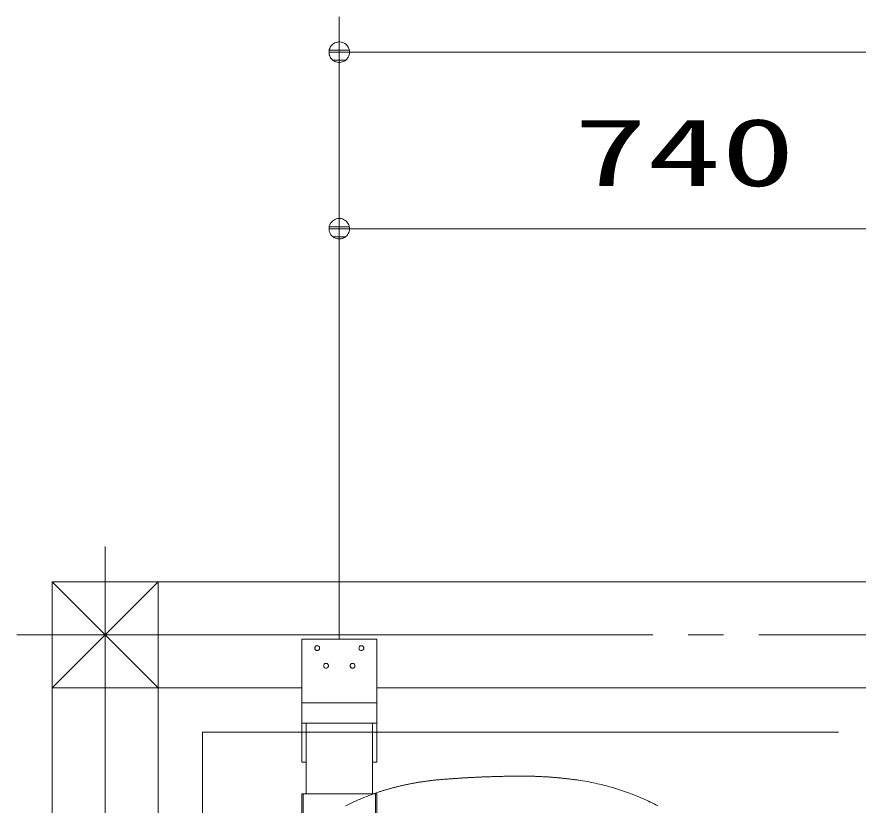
# Model space of a CAD drawing. Units: millimetres on the paper. Extents: x -305 to 305, y -152 to 152.
# Drawn here: x -162.3 to -138.49, y -63.01 to -40.69 of the extents above; entities that cross this region are included whole.
import ezdxf
from ezdxf.enums import TextEntityAlignment as Align

# ---------------------------------------------------------------- set-up
doc = ezdxf.new("R2010")
doc.units = ezdxf.units.MM
doc.linetypes.add('LONG_CHAIN', pattern=[21, 18, -1, 1, -1])
doc.linetypes.add('LONG_DOUBLE_CHAIN', pattern=[21.8, 18, -1, 0.6, -0.6, 0.6, -1])
doc.layers.add('0-3_S4', color=7, linetype='Continuous', lineweight=9)
doc.layers.add('0-5_0', color=7, linetype='Continuous', lineweight=9)
doc.styles.add('ＭＳ ゴシック', font='')
doc.styles.get('ＭＳ ゴシック').set_extended_font_data('MS Gothic')

# ---------------------------------------------------------------- blocks, each defined once
blk = doc.blocks.new('_DOTSMALL')
at = {"layer": '0-5_0'}
for p, q in [((0.0746, 0.1), (-0.0746, 0.1)), ((0.1223, -0.0248), (-0.1223, -0.0248))]:
    blk.add_line(p, q, dxfattribs=at)
for points in [[(0.125, 0), (0.124, 0.0157), (0.1211, 0.0311), (0.1162, 0.046), (0.1095, 0.0602), (0.1011, 0.0735), (0.0911, 0.0856), (0.0797, 0.0963), (0.067, 0.1055), (0.0532, 0.1131), (0.0386, 0.1189), (0.0234, 0.1228), (0.0078, 0.1248), (-0.0078, 0.1248), (-0.0234, 0.1228), (-0.0386, 0.1189), (-0.0532, 0.1131), (-0.067, 0.1055), (-0.0797, 0.0963), (-0.0911, 0.0856), (-0.1011, 0.0735), (-0.1095, 0.0602), (-0.1162, 0.046), (-0.1211, 0.0311), (-0.124, 0.0157), (-0.125, 0), (0, 0)], [(-0.125, 0), (-0.124, -0.0157), (-0.1211, -0.0311), (-0.1162, -0.046), (-0.1095, -0.0602), (-0.1011, -0.0735), (-0.0911, -0.0856), (-0.0797, -0.0963), (-0.067, -0.1055), (-0.0532, -0.1131), (-0.0386, -0.1189), (-0.0234, -0.1228), (-0.0078, -0.1248), (0.0078, -0.1248), (0.0234, -0.1228), (0.0386, -0.1189), (0.0532, -0.1131), (0.067, -0.1055), (0.0797, -0.0963), (0.0911, -0.0856), (0.1011, -0.0735), (0.1095, -0.0602), (0.1162, -0.046), (0.1211, -0.0311), (0.124, -0.0157), (0.125, 0), (0, 0)]]:
    blk.add_lwpolyline(points, close=True, dxfattribs=at)

msp = doc.modelspace()

# ---------------------------------------------------------------- linework, layer by layer
at = {"layer": '0-3_S4'}
for p, q in [((-153.171, -58.313), (-153.171, -40.688)), ((-153.171, -41.688), (-115.795, -41.688)), ((-153.171, -58.313), (-153.171, -45.688)), ((-153.171, -46.688), (-134.671, -46.688)), ((-161.295, -56.688), (-161.295, -105.188)), ((-158.294, -59.687), (-161.295, -56.688)), ((-161.295, -59.687), (-158.294, -56.688)), ((-161.294, -56.688), (-112.795, -56.688)), ((-158.294, -56.688), (-158.294, -105.188)), ((-152.108, -58.313), (-154.233, -58.313)), ((-154.233, -58.313), (-154.233, -61.788)), ((-152.108, -58.313), (-152.108, -61.788)), ((-161.294, -59.687), (-154.233, -59.687)), ((-152.108, -59.687), (-135.733, -59.687)), ((-152.108, -60.113), (-154.233, -60.113)), ((-152.108, -60.688), (-154.233, -60.688)), ((-154.108, -60.688), (-154.108, -62.688)), ((-152.233, -60.688), (-152.233, -62.688)), ((-154.108, -61.788), (-154.233, -61.788)), ((-152.108, -61.788), (-152.233, -61.788)), ((-154.233, -62.688), (-154.233, -67.689)), ((-152.108, -62.688), (-154.233, -62.688)), ((-154.193, -62.688), (-154.193, -67.689)), ((-152.148, -62.688), (-152.148, -67.689)), ((-152.108, -62.688), (-152.108, -67.689))]:
    msp.add_line(p, q, dxfattribs=at)
at = {"layer": '0-3_S4', "linetype": 'LONG_CHAIN'}
for p, q in [((-159.794, -55.688), (-159.794, -106.188)), ((-162.295, -58.188), (-111.795, -58.188))]:
    msp.add_line(p, q, dxfattribs=at)
at = {"layer": '0-3_S4', "linetype": 'LONG_DOUBLE_CHAIN'}
for q in [(-157.045, -100.937), (-117.045, -60.938)]:
    msp.add_line((-157.045, -60.938), q, dxfattribs=at)
at = {"layer": '0-3_S4'}
for points in [[(-153.795, -58.494), (-153.811, -58.496), (-153.825, -58.501), (-153.838, -58.509), (-153.849, -58.52), (-153.857, -58.533), (-153.862, -58.547), (-153.864, -58.563)], [(-153.864, -58.563), (-153.862, -58.579), (-153.857, -58.593), (-153.849, -58.606), (-153.838, -58.617), (-153.825, -58.625), (-153.811, -58.63), (-153.795, -58.632)], [(-153.726, -58.563), (-153.728, -58.547), (-153.733, -58.533), (-153.742, -58.52), (-153.752, -58.509), (-153.765, -58.501), (-153.78, -58.496), (-153.795, -58.494)], [(-153.795, -58.632), (-153.78, -58.63), (-153.765, -58.625), (-153.752, -58.617), (-153.742, -58.606), (-153.733, -58.593), (-153.728, -58.579), (-153.726, -58.563)], [(-152.545, -58.494), (-152.561, -58.496), (-152.575, -58.501), (-152.588, -58.509), (-152.599, -58.52), (-152.607, -58.533), (-152.612, -58.547), (-152.614, -58.563)], [(-152.614, -58.563), (-152.612, -58.579), (-152.607, -58.593), (-152.599, -58.606), (-152.588, -58.617), (-152.575, -58.625), (-152.561, -58.63), (-152.545, -58.632)], [(-152.477, -58.563), (-152.478, -58.547), (-152.484, -58.533), (-152.492, -58.52), (-152.502, -58.509), (-152.515, -58.501), (-152.529, -58.496), (-152.545, -58.494)], [(-152.545, -58.632), (-152.529, -58.63), (-152.515, -58.625), (-152.502, -58.617), (-152.492, -58.606), (-152.484, -58.593), (-152.478, -58.579), (-152.477, -58.563)], [(-153.545, -58.994), (-153.561, -58.996), (-153.575, -59.001), (-153.588, -59.009), (-153.599, -59.02), (-153.607, -59.033), (-153.612, -59.048), (-153.613, -59.064)], [(-153.477, -59.064), (-153.478, -59.048), (-153.484, -59.033), (-153.492, -59.02), (-153.502, -59.009), (-153.515, -59.001), (-153.53, -58.996), (-153.545, -58.994)], [(-152.795, -58.994), (-152.811, -58.996), (-152.825, -59.001), (-152.838, -59.009), (-152.849, -59.02), (-152.857, -59.033), (-152.862, -59.048), (-152.864, -59.064)], [(-152.726, -59.064), (-152.728, -59.048), (-152.733, -59.033), (-152.741, -59.02), (-152.752, -59.009), (-152.765, -59.001), (-152.779, -58.996), (-152.795, -58.994)], [(-153.613, -59.064), (-153.612, -59.079), (-153.607, -59.094), (-153.599, -59.106), (-153.588, -59.117), (-153.575, -59.125), (-153.561, -59.13), (-153.545, -59.132)], [(-153.545, -59.132), (-153.53, -59.13), (-153.515, -59.125), (-153.502, -59.117), (-153.492, -59.106), (-153.484, -59.094), (-153.478, -59.079), (-153.477, -59.064)], [(-152.864, -59.064), (-152.862, -59.079), (-152.857, -59.094), (-152.849, -59.106), (-152.838, -59.117), (-152.825, -59.125), (-152.811, -59.13), (-152.795, -59.132)], [(-152.795, -59.132), (-152.779, -59.13), (-152.765, -59.125), (-152.752, -59.117), (-152.741, -59.106), (-152.733, -59.094), (-152.728, -59.079), (-152.726, -59.064)]]:
    msp.add_lwpolyline(points, dxfattribs=at)
at = {"layer": '0-3_S4', "linetype": 'LONG_DOUBLE_CHAIN'}
for points in [[(-150.357, -62.291), (-150.38, -62.293), (-150.403, -62.295), (-150.426, -62.297), (-150.449, -62.299), (-150.472, -62.302), (-150.495, -62.304), (-150.518, -62.306), (-150.54, -62.309), (-150.563, -62.312), (-150.586, -62.314), (-150.609, -62.317), (-150.632, -62.32), (-150.655, -62.323), (-150.677, -62.326), (-150.7, -62.329), (-150.723, -62.332), (-150.746, -62.335), (-150.768, -62.338), (-150.791, -62.341), (-150.814, -62.345), (-150.837, -62.348), (-150.859, -62.352), (-150.882, -62.355), (-150.905, -62.359), (-150.927, -62.363), (-150.95, -62.366), (-150.973, -62.37), (-150.995, -62.374), (-151.018, -62.378), (-151.041, -62.382), (-151.063, -62.386), (-151.086, -62.39), (-151.108, -62.395), (-151.131, -62.399), (-151.154, -62.403), (-151.176, -62.408), (-151.199, -62.412), (-151.221, -62.417), (-151.244, -62.421)], [(-149.874, -62.253), (-149.898, -62.255), (-149.922, -62.256), (-149.946, -62.258), (-149.97, -62.26), (-149.995, -62.262), (-150.019, -62.263), (-150.043, -62.265), (-150.067, -62.267), (-150.091, -62.269), (-150.116, -62.271), (-150.14, -62.273), (-150.164, -62.275), (-150.188, -62.276), (-150.212, -62.278), (-150.236, -62.28), (-150.261, -62.282), (-150.285, -62.284), (-150.309, -62.286), (-150.333, -62.289), (-150.357, -62.291)], [(-148.929, -62.204), (-148.953, -62.205), (-148.977, -62.206), (-149.002, -62.207), (-149.026, -62.208), (-149.05, -62.209), (-149.074, -62.21), (-149.099, -62.211), (-149.123, -62.212), (-149.147, -62.213), (-149.171, -62.214), (-149.196, -62.215), (-149.22, -62.216), (-149.244, -62.217), (-149.268, -62.218), (-149.293, -62.219), (-149.317, -62.22), (-149.341, -62.222), (-149.365, -62.223), (-149.389, -62.224), (-149.414, -62.225), (-149.438, -62.227), (-149.462, -62.228), (-149.486, -62.229), (-149.511, -62.23), (-149.535, -62.232), (-149.559, -62.233), (-149.583, -62.235), (-149.607, -62.236), (-149.632, -62.237), (-149.656, -62.239), (-149.68, -62.24), (-149.704, -62.242), (-149.728, -62.243), (-149.753, -62.245), (-149.777, -62.247), (-149.801, -62.248), (-149.825, -62.25), (-149.849, -62.251), (-149.874, -62.253)], [(-147.982, -62.188), (-148.007, -62.188), (-148.031, -62.188), (-148.055, -62.188), (-148.079, -62.188), (-148.104, -62.188), (-148.128, -62.189), (-148.152, -62.189), (-148.177, -62.189), (-148.201, -62.189), (-148.225, -62.189), (-148.249, -62.189), (-148.274, -62.19), (-148.298, -62.19), (-148.322, -62.19), (-148.347, -62.191), (-148.371, -62.191), (-148.395, -62.191), (-148.419, -62.192), (-148.444, -62.192), (-148.468, -62.192), (-148.492, -62.193), (-148.516, -62.193), (-148.541, -62.194), (-148.565, -62.194), (-148.589, -62.195), (-148.614, -62.195), (-148.638, -62.196), (-148.662, -62.196), (-148.686, -62.197), (-148.711, -62.198), (-148.735, -62.198), (-148.759, -62.199), (-148.783, -62.2), (-148.808, -62.2), (-148.832, -62.201), (-148.856, -62.202), (-148.88, -62.203), (-148.905, -62.204), (-148.929, -62.204)], [(-147.276, -62.211), (-147.298, -62.209), (-147.321, -62.208), (-147.344, -62.207), (-147.367, -62.205), (-147.389, -62.204), (-147.412, -62.203), (-147.435, -62.202), (-147.458, -62.201), (-147.481, -62.2), (-147.503, -62.199), (-147.526, -62.198), (-147.549, -62.197), (-147.572, -62.196), (-147.595, -62.195), (-147.617, -62.194), (-147.64, -62.193), (-147.663, -62.193), (-147.686, -62.192), (-147.709, -62.192), (-147.731, -62.191), (-147.754, -62.19), (-147.777, -62.19), (-147.8, -62.19), (-147.823, -62.189), (-147.845, -62.189), (-147.868, -62.189), (-147.891, -62.188), (-147.914, -62.188), (-147.937, -62.188), (-147.959, -62.188), (-147.982, -62.188)], [(-146.391, -62.304), (-146.414, -62.301), (-146.436, -62.297), (-146.459, -62.294), (-146.482, -62.291), (-146.504, -62.288), (-146.527, -62.285), (-146.549, -62.282), (-146.572, -62.279), (-146.595, -62.276), (-146.617, -62.273), (-146.64, -62.27), (-146.663, -62.268), (-146.685, -62.265), (-146.708, -62.262), (-146.731, -62.26), (-146.753, -62.257), (-146.776, -62.254), (-146.799, -62.252), (-146.821, -62.25), (-146.844, -62.247), (-146.867, -62.245), (-146.889, -62.243), (-146.912, -62.24), (-146.935, -62.238), (-146.957, -62.236), (-146.98, -62.234), (-147.003, -62.232), (-147.026, -62.23), (-147.048, -62.228), (-147.071, -62.226), (-147.094, -62.224), (-147.116, -62.222), (-147.139, -62.22), (-147.162, -62.219), (-147.185, -62.217), (-147.207, -62.215), (-147.23, -62.214), (-147.253, -62.212), (-147.276, -62.211)], [(-144.852, -62.712), (-144.907, -62.69), (-144.962, -62.67), (-145.017, -62.649), (-145.072, -62.63), (-145.128, -62.61), (-145.183, -62.591), (-145.239, -62.573), (-145.295, -62.555), (-145.351, -62.538), (-145.408, -62.521), (-145.464, -62.504), (-145.521, -62.488), (-145.578, -62.472), (-145.635, -62.457), (-145.693, -62.442), (-145.75, -62.428), (-145.808, -62.414), (-145.866, -62.401), (-145.924, -62.388), (-145.982, -62.376), (-146.04, -62.364), (-146.099, -62.353), (-146.157, -62.342), (-146.215, -62.332), (-146.274, -62.322), (-146.333, -62.313), (-146.391, -62.304)], [(-151.244, -62.421), (-151.266, -62.426), (-151.288, -62.431), (-151.311, -62.436), (-151.333, -62.441), (-151.356, -62.446), (-151.378, -62.451), (-151.401, -62.456), (-151.423, -62.461), (-151.445, -62.466), (-151.468, -62.472), (-151.49, -62.477), (-151.512, -62.483), (-151.534, -62.488), (-151.557, -62.494), (-151.579, -62.499), (-151.601, -62.505), (-151.623, -62.511), (-151.646, -62.517), (-151.668, -62.523), (-151.69, -62.529), (-151.712, -62.535), (-151.734, -62.541), (-151.756, -62.547), (-151.778, -62.553), (-151.801, -62.559), (-151.823, -62.566), (-151.845, -62.572), (-151.867, -62.579), (-151.889, -62.585), (-151.911, -62.592), (-151.933, -62.599), (-151.954, -62.606), (-151.976, -62.612), (-151.998, -62.619), (-152.02, -62.626), (-152.042, -62.633), (-152.064, -62.641), (-152.086, -62.648)], [(-152.086, -62.648), (-152.148, -62.669), (-152.21, -62.691), (-152.271, -62.713), (-152.333, -62.736), (-152.394, -62.76), (-152.455, -62.784), (-152.515, -62.809), (-152.576, -62.835), (-152.636, -62.861), (-152.696, -62.888), (-152.755, -62.916), (-152.815, -62.944), (-152.874, -62.973), (-152.933, -63.002), (-152.991, -63.032)], [(-144.16, -63.027), (-144.212, -63), (-144.264, -62.974), (-144.316, -62.948), (-144.369, -62.922), (-144.422, -62.897), (-144.475, -62.872), (-144.528, -62.848), (-144.581, -62.824), (-144.635, -62.801), (-144.689, -62.778), (-144.743, -62.755), (-144.797, -62.733), (-144.852, -62.712)]]:
    msp.add_lwpolyline(points, dxfattribs=at)
at = {"layer": '0-3_S4'}
for centre, start, end in [((-159.794, -55.688), 0, 180), ((-161.295, -56.688), 0, 180), ((-161.295, -56.688), 45.0026, 225.0026), ((-161.294, -56.688), 90, 270), ((-158.294, -56.688), 0, 180), ((-158.294, -56.688), 314.9974, 134.9974), ((-162.295, -58.188), 90, 270), ((-154.233, -58.313), 90, 270), ((-154.233, -58.313), 0, 180), ((-152.108, -58.313), 270, 90), ((-152.108, -58.313), 0, 180), ((-153.864, -58.563), 6.7146, 186.7146), ((-153.864, -58.563), 173.4552, 353.4552), ((-153.795, -58.494), 276.6187, 96.6187), ((-153.795, -58.494), 83.3813, 263.3813), ((-153.726, -58.563), 353.2854, 173.2854), ((-153.726, -58.563), 186.5448, 6.5448), ((-152.614, -58.563), 6.5514, 186.5514), ((-152.614, -58.563), 173.6143, 353.6143), ((-152.545, -58.494), 276.5953, 96.5952), ((-152.545, -58.494), 83.4468, 263.4468), ((-152.477, -58.563), 353.4456, 173.4456), ((-152.477, -58.563), 186.3885, 6.3885), ((-153.795, -58.632), 96.6071, 276.6071), ((-153.795, -58.632), 263.3929, 83.3929), ((-152.545, -58.632), 96.5417, 276.5417), ((-152.545, -58.632), 263.4163, 83.4163), ((-153.545, -58.994), 276.6378, 96.6378), ((-153.545, -58.994), 83.4174, 263.4174), ((-152.795, -58.994), 276.5345, 96.5345), ((-152.795, -58.994), 83.4174, 263.4174), ((-153.613, -59.064), 6.5485, 186.5485), ((-153.613, -59.064), 173.6172, 353.6172), ((-153.545, -59.132), 96.5711, 276.5711), ((-153.545, -59.132), 263.3738, 83.3738), ((-153.477, -59.064), 353.3378, 173.3378), ((-153.477, -59.064), 186.4937, 6.4937), ((-152.864, -59.064), 6.7205, 186.7205), ((-152.864, -59.064), 173.4495, 353.4495), ((-152.795, -59.132), 96.5711, 276.5711), ((-152.795, -59.132), 263.4769, 83.4769), ((-152.726, -59.064), 353.3378, 173.3378), ((-152.726, -59.064), 186.4937, 6.4937), ((-161.295, -59.687), 134.9974, 314.9974), ((-161.294, -59.687), 90, 270), ((-158.294, -59.687), 225.0026, 45.0026), ((-154.233, -59.687), 270, 90), ((-152.108, -59.687), 90, 270), ((-154.233, -60.113), 90, 270), ((-152.108, -60.113), 270, 90), ((-154.233, -60.688), 90, 270), ((-154.108, -60.688), 0, 180), ((-152.233, -60.688), 0, 180), ((-152.108, -60.688), 270, 90), ((-157.045, -60.938), 0, 180), ((-157.045, -60.938), 90, 270), ((-154.233, -61.788), 90, 270), ((-154.233, -61.788), 180, 0), ((-154.108, -61.788), 270, 90), ((-152.233, -61.788), 90, 270), ((-152.108, -61.788), 270, 90), ((-152.108, -61.788), 180, 0), ((-150.357, -62.291), 94.922, 274.922), ((-150.357, -62.291), 275.1165, 95.1165), ((-147.982, -62.188), 89.9407, 269.9407), ((-147.982, -62.188), 270.0252, 90.0252), ((-146.391, -62.304), 81.4557, 261.4557), ((-146.391, -62.304), 261.7325, 81.7325), ((-154.233, -62.688), 0, 180), ((-154.233, -62.688), 90, 270), ((-154.193, -62.688), 0, 180), ((-154.108, -62.688), 180, 0), ((-152.233, -62.688), 180, 0), ((-152.148, -62.688), 0, 180), ((-152.108, -62.688), 0, 180), ((-152.108, -62.688), 270, 90), ((-152.086, -62.648), 108.2218, 288.2218), ((-152.086, -62.648), 288.7978, 108.7978)]:
    msp.add_arc(centre, 0.0000221, start, end, dxfattribs=at)

# ---------------------------------------------------------------- block references
at = {"layer": '0-3_S4', "xscale": 2.32, "yscale": 2.32, "rotation": 180}
for p in [(-153.171, -41.688), (-153.171, -46.688)]:
    msp.add_blockref('_DOTSMALL', p, dxfattribs=at)

# ---------------------------------------------------------------- texts
at = {"layer": '0-3_S4', "style": 'ＭＳ ゴシック', "width": 1.6}
msp.add_text('740', height=1.921, dxfattribs=at).set_placement((-146.546, -46.058), align=Align.BOTTOM_LEFT)

doc.saveas('drawing.dxf')
